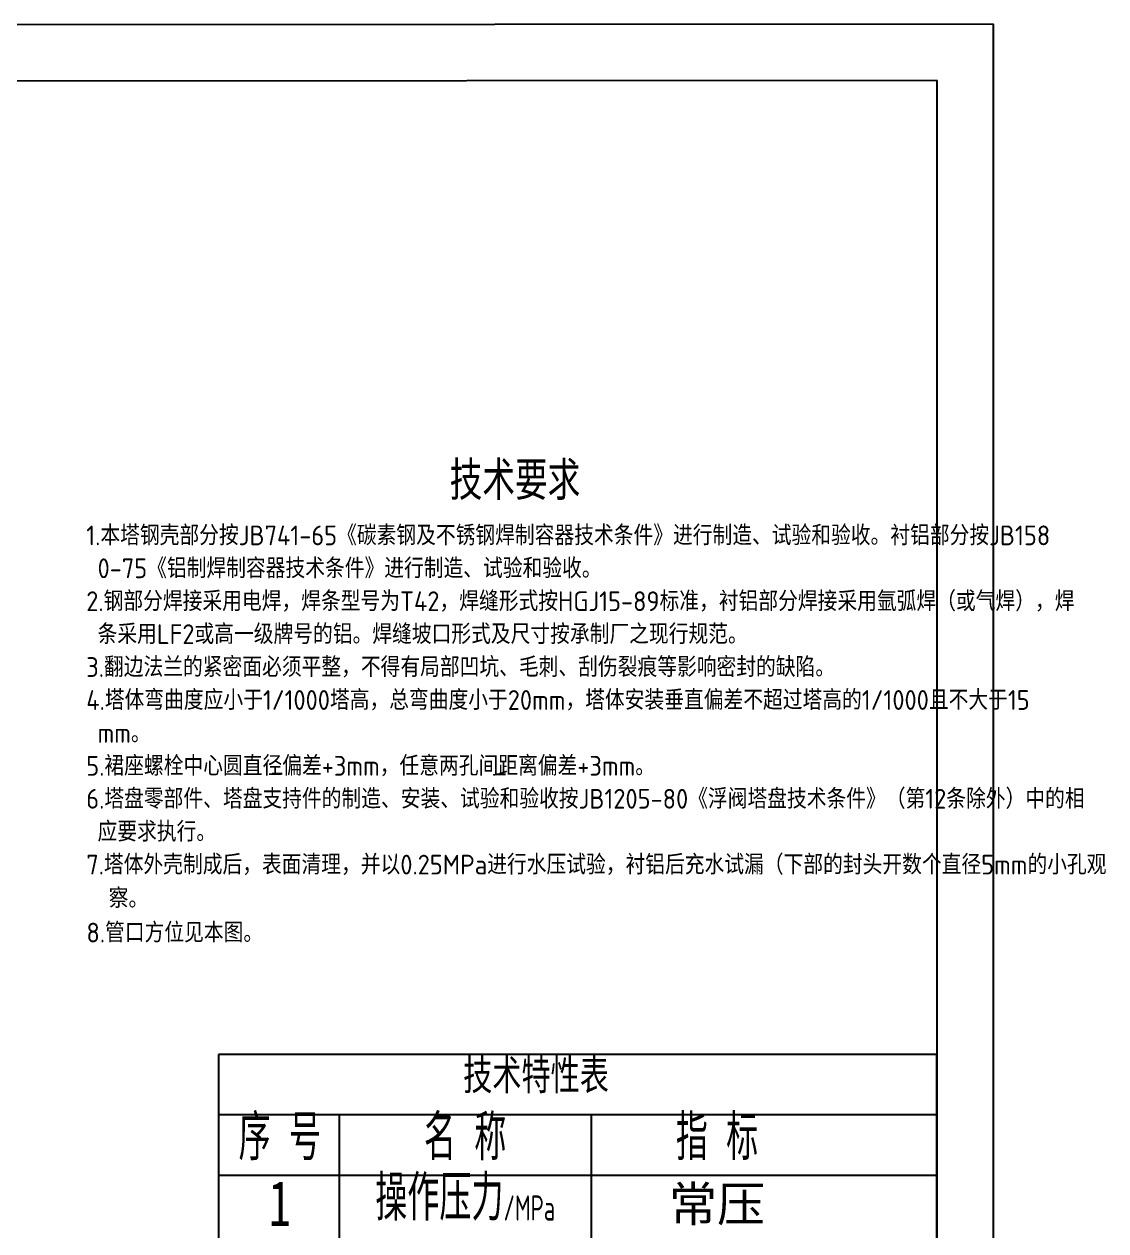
# Model space of a CAD drawing. Extents: x 29 to 469, y 5 to 599.
# Drawn here: x 277.7 to 469.3, y 384.8 to 598.6 of the extents above; entities that cross this region are included whole.
import ezdxf

# ---------------------------------------------------------------- set-up
doc = ezdxf.new("R2010")
doc.units = 0
doc.header["$LTSCALE"] = 10
doc.header["$MEASUREMENT"] = 0
doc.layers.get('0').update_dxf_attribs({"linetype": 'CONTINUOUS'})
doc.layers.add('粗实线', color=3, linetype='CONTINUOUS')
doc.layers.add('细', color=6, linetype='CONTINUOUS')
doc.styles.get("Standard").update_dxf_attribs({"font": 'isocp.shx', "width": 0.707, "bigfont": 'hztxt.shx'})
doc.styles.add('汉字', font='SimSun.ttf')

msp = doc.modelspace()

# ---------------------------------------------------------------- linework, layer by layer
at = {"color": 0}
for p, q in [((449.407, 598.603), (29.449, 598.299)), ((449.407, 598.603), (449.423, 598.603)), ((449.423, 4.603), (449.423, 598.603)), ((439.424, 588.596), (39.422, 588.306))]:
    msp.add_line(p, q, dxfattribs=at)
at = {"layer": '粗实线', "color": 0}
msp.add_line((439.424, 14.602), (439.424, 588.596), dxfattribs=at)
at = {"layer": '细', "color": 0}
for p, q in [((321.632, 465.835), (323.438, 465.835)), ((361.241, 465.75), (363, 465.75)), ((312.122, 416.082), (312.122, 330.437)), ((439.424, 416.082), (312.122, 416.082)), ((439.382, 330.437), (439.382, 416.082)), ((439.424, 405.377), (312.122, 405.377)), ((333.534, 405.377), (333.534, 330.437)), ((378.14, 405.377), (378.14, 330.437)), ((312.122, 394.671), (439.424, 394.671))]:
    msp.add_line(p, q, dxfattribs=at)

# ---------------------------------------------------------------- texts
for s, height, p in [('1.本塔钢壳部分按JB741-65《碳素钢及不锈钢焊制容器技术条件》进行制造、试验和验收。衬铝部分按JB158', 3.49965, (288.729, 506.282)), (' 0-75《铝制焊制容器技术条件》进行制造、试验和验收。', 3.49965, (288.729, 500.449)), ('2.钢部分焊接采用电焊，焊条型号为T42，焊缝形式按HGJ15-89标准，衬铝部分焊接采用氩弧焊（或气焊），焊', 3.49965, (288.729, 494.617)), (' 条采用LF2或高一级牌号的铝。焊缝坡口形式及尺寸按承制厂之现行规范。', 3.49965, (288.729, 488.784)), ('3.翻边法兰的紧密面必须平整，不得有局部凹坑、毛刺、刮伤裂痕等影响密封的缺陷。', 3.49965, (288.729, 482.951)), ('4.塔体弯曲度应小于1/1000塔高，总弯曲度小于20mm，塔体安装垂直偏差不超过塔高的1/1000且不大于15', 3.49965, (288.729, 477.118)), (' mm。', 3.4996, (288.729, 471.286)), ('5.裙座螺栓中心圆直径偏差+3mm，任意两孔间距离偏差+3mm。', 3.49965, (288.729, 465.453)), ('6.塔盘零部件、塔盘支持件的制造、安装、试验和验收按JB1205-80《浮阀塔盘技术条件》（第12条除外）中的相', 3.49965, (288.729, 459.62)), (' 应要求执行。', 3.4996, (288.729, 453.787)), ('7.塔体外壳制成后，表面清理，并以0.25MPa进行水压试验，衬铝后充水试漏（下部的封头开数个直径5mm的小孔观', 3.49965, (288.729, 447.955)), ('察。', 3.4996, (292.713, 442.007)), ('8.管口方位见本图。', 3.4996, (288.758, 435.912))]:
    msp.add_text(s, height=height, dxfattribs=at).set_placement(p)
at = {"layer": '细', "color": 0, "attachment_point": 2}
for s, insert, char_height, width in [('{\\fKaiTi_GB2312|b1|i0|c134|p49;技术要求}', (364.663, 520.964), 5.9994, 150.56134), ('{\\fKaiTi_GB2312|b0|i0|c134|p49;技术特性表}', (368.389, 415.145), 5.35282, 44.6068), ('序 号', (323.017, 405.377), 8.0292, 44.6068), ('名 称', (355.837, 405.377), 8.0292, 44.6068), ('指 标', (400.444, 405.377), 8.0292, 44.6068), ('操作压力{\\H0.5556x;/MPa}', (355.837, 394.671), 8.02922, 44.6068), ('{\\fKaiTi_GB2312|b0|i0|c134|p49;1}', (323.017, 393.706), 8.02922, 44.6068)]:
    msp.add_mtext(s, dxfattribs=dict(at, insert=insert, char_height=char_height, width=width))
at = {"layer": '细', "color": 0, "insert": (400.444, 392.706), "char_height": 6.24495, "width": 44.6068, "attachment_point": 2, "style": '汉字'}
msp.add_mtext('{\\fKaiTi_GB2312|b0|i0|c134|p49;常压}', dxfattribs=at)

doc.saveas('drawing.dxf')
